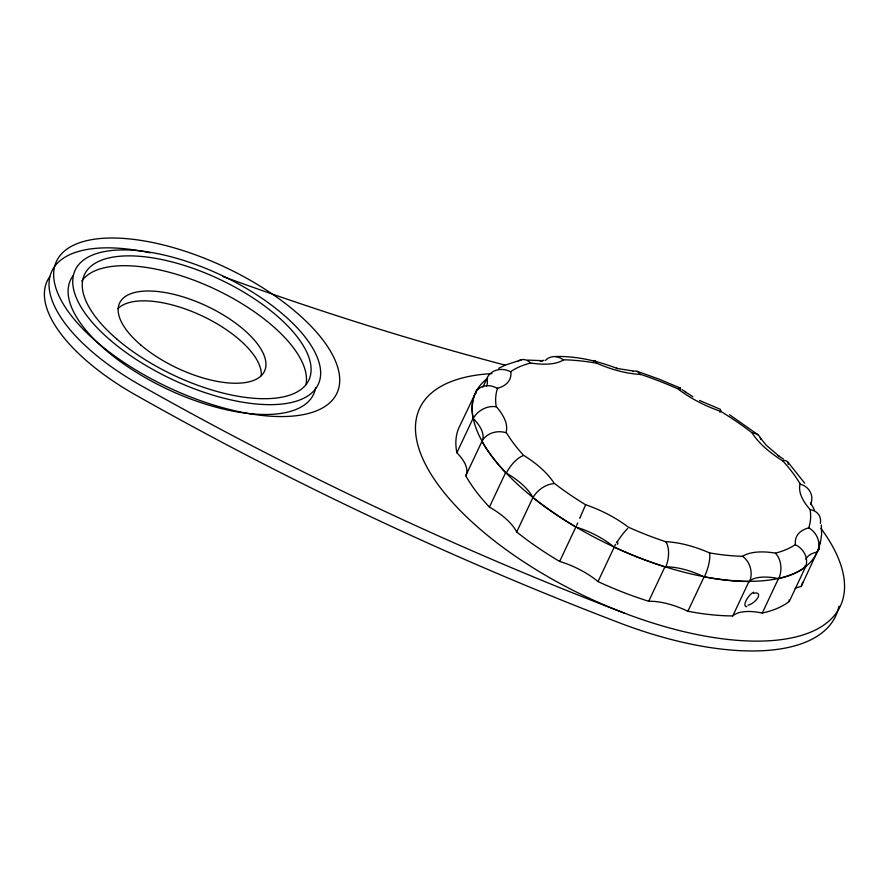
<?xml version="1.0" encoding="UTF-8"?>
<svg xmlns="http://www.w3.org/2000/svg" width="889" height="889" viewBox="0 0 889 889"><rect width="100%" height="100%" fill="white"/><g stroke="black" fill="none" stroke-linecap="round" stroke-linejoin="round"><path stroke-width="1.33" d="M818.725 547.391L818.813 546.546A18.036 16.591 43.9 0 0 818.925 545.913A18.725 16.98 55 0 0 808.734 527.788M820.258 543.624L821.614 534.511L821.336 524.966M580.528 516.565L585.618 504.763A170.621 73.187 25.2 0 1 553.969 483.06A68.764 29.493 25.2 0 0 523.521 455.246A170.621 73.187 25.2 0 1 506.074 432.176A68.764 29.493 25.2 0 0 496.162 406.495A170.621 73.187 25.2 0 1 497.607 388.182M580.45 516.753L580.206 517.32M580.039 517.698L579.795 518.265M577.694 523.01L576.628 525.343M795.133 588.396A50.717 21.747 25.2 0 1 801.189 586.484L818.302 549.602A14.735 10.524 77.9 0 0 818.413 549.224M476.571 390.916A14.735 11.49 88 0 0 476.348 391.227L458.824 427.953A188.657 80.921 25.2 0 0 456.868 452.757A50.717 21.747 25.2 0 1 465.758 475.759A188.657 80.921 25.2 0 0 489.417 507.074A50.717 21.747 25.2 0 1 516.709 531.989A188.657 80.921 25.2 0 0 559.637 561.448A50.717 21.747 25.2 0 1 598.008 581.584L615.355 544.69A14.735 7.89 -53.2 0 1 615.566 544.324M482.86 387.204L486.905 378.603A50.695 21.747 25.2 0 1 486.494 386.382M456.868 452.757L473.07 418.33A188.668 80.921 25.2 0 1 475.015 393.538A50.695 21.747 25.2 0 0 475.926 393.349M465.758 475.759L481.96 441.333A50.717 21.747 25.2 0 0 473.07 418.33M489.417 507.074L505.619 472.659A188.668 80.921 25.2 0 1 481.949 441.333M516.709 531.989L532.9 497.573A50.717 21.747 25.2 0 0 505.619 472.659M559.637 561.448L576.05 526.577M598.008 581.584A188.657 80.921 25.2 0 0 648.714 601.275L664.905 566.86A50.717 21.747 25.2 0 1 704.088 576.839A188.668 80.921 25.2 0 0 748.971 581.495A50.717 21.747 25.2 0 1 778.453 578.628A188.668 80.921 25.2 0 0 805.501 567.004A50.695 21.747 25.2 0 1 805.19 565.515M648.714 601.275A50.717 21.747 25.2 0 1 687.886 611.254L704.088 576.839M687.886 611.254A188.657 80.921 25.2 0 0 732.78 615.91L748.971 581.495M732.78 615.91A50.717 21.747 25.2 0 1 762.262 613.054L778.453 578.628M762.262 613.054A188.657 80.921 25.2 0 0 789.31 601.42L805.501 567.004M616.477 542.623L616.933 541.846M477.726 389.615L478.293 389.071A18.036 15.669 40 0 1 478.76 388.704M498.673 368.346L504.963 365.212L521.799 359.678M543.979 360.334L540.001 360.945L542.712 360.678L527.655 360.089M555.481 356.489C577.061 356.011 597.775 360.956 617.699 368.657L616.399 368.313L633.046 371.024M637.113 371.291L658.982 379.114L680.374 388.104M720.601 409.418L699.487 400.45M692.831 396.727L684.786 391.516M729.536 414.741L757.895 434.688M778.153 455.557L783.587 459.224M682.252 389.649L685.786 392.238M779.197 456.313L766.262 445.245L760.239 437.777M787.698 461.847L804.689 483.205M814.38 509.819L810.635 502.996M819.714 542.679A188.424 80.821 25.2 0 1 603.875 542.101A188.424 80.821 25.2 0 1 487.661 378.258M820.847 528.277A232.429 99.701 25.2 0 1 742.059 640.669A232.429 99.701 25.2 0 1 455.935 506.13A232.429 99.701 25.2 0 1 491.928 373.602M802.689 582.295A188.657 80.921 25.2 0 1 801.189 586.484M486.761 378.525A18.18 16.38 34.6 0 1 510.697 371.891M532.9 497.562A188.668 80.921 25.2 0 0 575.828 527.021A50.695 21.747 25.2 0 1 614.199 547.168A188.69 80.932 25.2 0 0 664.905 566.86M473.315 418.386A18.38 13.835 -31.9 0 1 496.018 406.795M820.091 541.734A188.69 80.932 25.2 0 1 817.391 552.047M585.618 504.752A68.253 29.27 25.2 0 1 628.39 527.188A170.621 73.187 25.2 0 0 665.772 541.734A18.38 9.19 -80.7 0 1 665.405 567.671M789.31 601.42A50.717 21.747 25.2 0 1 789.01 600.053M805.912 559.225A50.695 21.747 25.2 0 1 817.391 552.069M795.344 544.735A18.18 16.38 34.6 0 1 805.612 567.049M506.663 472.47A18.38 7.168 -53.2 0 1 523.321 455.657M665.783 541.734A68.764 29.493 25.2 0 1 709.522 552.88A170.621 73.187 25.2 0 0 742.571 556.303A18.38 14.869 74.5 0 1 749.427 581.839M532.956 497.573A18.391 10.624 -40.1 0 1 553.625 483.738M481.838 441.3A18.391 15.302 -8.5 0 1 505.819 432.71M709.489 552.936A18.38 5.278 -71.5 0 1 704.177 577.261M775.43 553.247A18.38 12.502 -88.8 0 1 778.686 578.861M800.144 484.072A18.38 15.969 -13.2 0 1 810.601 504.307M678.263 388.115A18.725 4.023 -62.6 0 1 680.552 390.449M752.294 433.032A170.621 73.187 25.2 0 0 720.646 411.329A68.253 29.27 25.2 0 1 677.907 388.904A170.621 73.187 25.2 0 0 640.502 374.358A68.764 29.493 25.2 0 1 596.775 363.223A170.621 73.187 25.2 0 0 563.704 359.789A68.764 29.493 25.2 0 1 530.8 362.99A170.621 73.187 25.2 0 0 510.842 371.569A68.253 29.27 25.2 0 1 497.651 388.215M760.806 439.544A18.38 11.29 -45 0 0 752.261 433.165A68.764 29.493 25.2 0 0 782.776 460.858A170.621 73.187 25.2 0 1 800.2 483.927A68.764 29.493 25.2 0 0 810.135 509.608A170.621 73.187 25.2 0 1 808.668 527.91M632.89 371.546A18.38 9.19 -80.7 0 1 640.324 374.725M719.901 412.263A18.18 1.156 -63.1 0 1 721.001 410.662M593.53 360.834A18.38 4.934 -73.9 0 1 596.619 363.568M545.513 360.345A18.38 14.869 74.5 0 1 563.559 360.089M478.704 388.626A18.725 16.035 49.2 0 1 497.462 388.515M476.237 390.56A16.28 13.98 65.4 0 1 477.482 389.293M627.69 528.522A18.725 3.078 -56.5 0 0 617.566 541.368A18.036 1.589 -58.6 0 0 617.31 541.779M617.344 544.268A16.28 4.967 -57.1 0 1 618.088 542.979M742.582 556.303A68.764 29.493 25.2 0 1 775.497 553.114A170.621 73.187 25.2 0 0 795.422 544.535A68.253 29.27 25.2 0 1 808.646 527.888M819.547 547.668A16.28 13.768 63.5 0 1 819.113 549.569M810.101 509.664A18.38 13.835 -31.9 0 1 820.358 523.354M782.798 460.813A18.38 7.401 -52.7 0 1 788.31 464.358M518.22 361.19A18.38 12.157 88.4 0 1 530.677 363.234M746.749 606.709A8.99 3.467 -53.4 0 1 746.015 600.675A8.99 3.467 -53.4 0 1 753.661 592.152M753.494 593.408A8.99 4.023 -36.9 0 1 758.095 597.208A8.99 4.023 -36.9 0 1 747.882 605.276M315.628 387.693A134.295 57.607 25.2 0 1 169.521 390.171A134.295 57.607 25.2 0 1 73.12 275.646M81.788 281.046A123.96 53.173 25.2 0 1 213.171 288.292A123.96 53.173 25.2 0 1 305.905 384.915M504.908 365.057A1549.56 664.661 25.2 0 1 222.739 276.446M49.706 276.69A154.953 66.464 25.2 0 0 135.217 394.727A1549.56 664.661 25.2 0 0 619.733 622.945A232.429 99.701 25.2 0 0 838.96 606.154M150.252 252.832A154.953 66.464 25.2 0 0 49.128 281.613A154.953 66.464 25.2 0 0 139.84 384.893A1549.56 664.661 25.2 0 0 624.367 613.11M117.926 308.672A80.066 34.338 25.2 0 1 201.581 315.662A80.066 34.338 25.2 0 1 261.277 375.636M96.457 341.676A154.953 66.464 25.2 0 0 335.175 396.394A154.953 66.464 25.2 0 0 158.42 243.786A154.953 66.464 25.2 0 0 96.457 341.676M110.514 340.354A134.295 57.607 25.2 0 0 316.951 386.793A134.295 57.607 25.2 0 0 162.587 254.71A134.295 57.607 25.2 0 0 110.514 340.354M117.148 339.354A123.96 53.173 25.2 0 0 307.694 382.214A123.96 53.173 25.2 0 0 165.21 260.288A123.96 53.173 25.2 0 0 117.148 339.354M140.684 344.91A80.066 34.338 25.2 0 0 263.755 372.591A80.066 34.338 25.2 0 0 171.733 293.859A80.066 34.338 25.2 0 0 140.684 344.91"/></g></svg>
